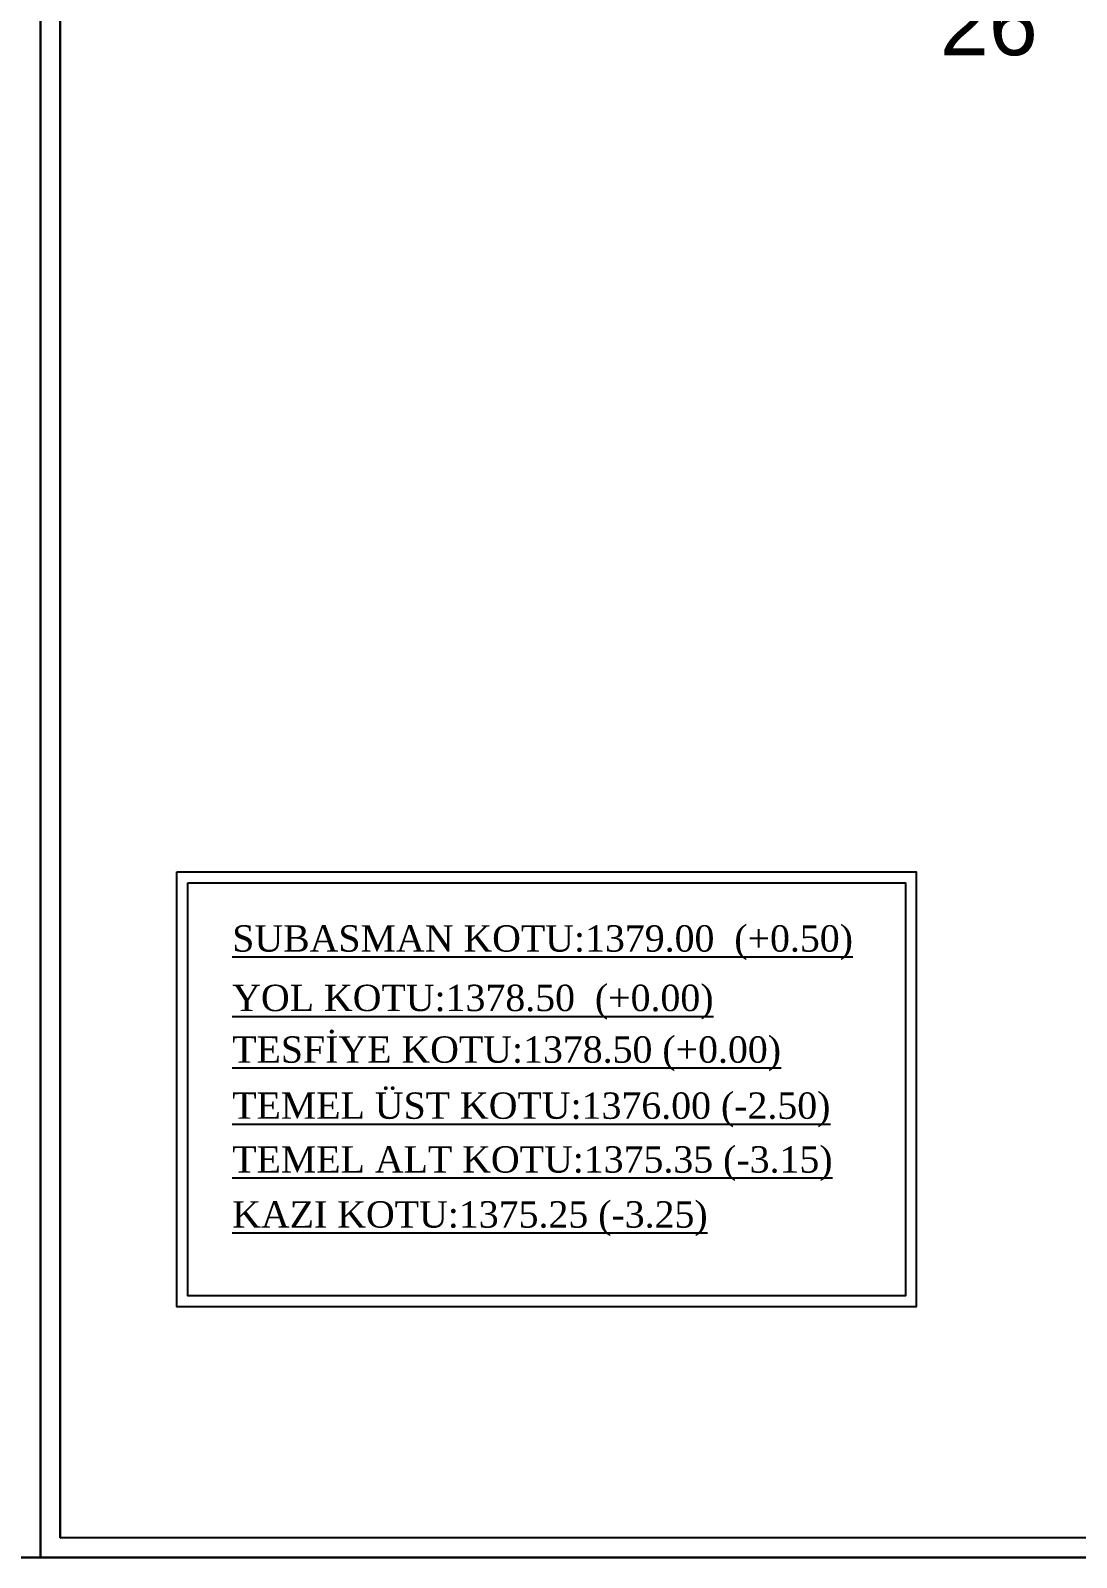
# Model space of a CAD drawing. Header units: millimetres. Extents: x 2232 to 85269, y -3593 to 5869.
# Drawn here: x 7216 to 8276, y 1369 to 2915 of the extents above; entities that cross this region are included whole.
import ezdxf

# ---------------------------------------------------------------- set-up
doc = ezdxf.new("R2010")
doc.units = ezdxf.units.MM
for name, color, linetype, lineweight in [('KALAN', 132, 'Continuous', 0), ('sıva iç', 21, 'Continuous', 0), ('çerceve', 4, 'Continuous', 30), ('ÖLÇÜ İÇ', 7, 'Continuous', 9)]:
    doc.layers.add(name, color=color, linetype=linetype, lineweight=lineweight)
doc.layers.add('Yazi', color=7, linetype='Continuous')
doc.styles.get("Standard").update_dxf_attribs({"font": 'arial.ttf'})
doc.styles.add('Times roman', font='times.ttf')

# ---------------------------------------------------------------- blocks, each defined once
blk = doc.blocks.new('fgfd')
at = {"layer": 'KALAN'}
blk.add_text('26', height=255, dxfattribs=at).set_placement((1146489.5, -442506.7, -138060.7))
blk = doc.blocks.new('GGGGG')
at = {"layer": 'sıva iç'}
blk.add_blockref('fgfd', (0, 0), dxfattribs=at)

msp = doc.modelspace()

# ---------------------------------------------------------------- linework, layer by layer
msp.add_line((3332.4, 1368.7), (79990.7, 1368.7))
for points in [[(7364.7, 2063.1), (8113.9, 2063.1), (8113.9, 1622.7), (7364.7, 1622.7)], [(7375.7, 2052.1), (8102.9, 2052.1), (8102.9, 1633.7), (7375.7, 1633.7)]]:
    msp.add_lwpolyline(points, close=True)
at = {"layer": 'çerceve'}
for points in [[(7226.5, 1368.7), (3332.4, 1368.7), (3332.4, 5868.7), (7226.5, 5868.7)], [(11120.6, 1368.7), (7226.5, 1368.7), (7226.5, 5868.7), (11120.6, 5868.7)], [(11100.6, 1389.2), (7246.5, 1388.7), (7246.5, 5851.3), (11100.6, 5851.3)]]:
    msp.add_lwpolyline(points, close=True, dxfattribs=at)

# ---------------------------------------------------------------- block references
at = {"layer": 'ÖLÇÜ İÇ', "xscale": 0.25, "yscale": 0.25, "zscale": 0.25}
msp.add_blockref('GGGGG', (-278484.5, 113516.8), dxfattribs=at)

# ---------------------------------------------------------------- texts
at = {"layer": 'Yazi', "style": 'Times roman'}
for s, p in [('%%USUBASMAN KOTU:1379.00  (+0.50)', (7420.8, 1982.3)), ('%%UYOL KOTU:1378.50  (+0.00)', (7420.8, 1922.1)), ('%%UTESFİYE KOTU:1378.50 (+0.00)', (7420.8, 1869.8)), ('%%UTEMEL ÜST KOTU:1376.00 (-2.50)', (7420.8, 1813)), ('%%UTEMEL ALT KOTU:1375.35 (-3.15)', (7420.8, 1758.5)), ('%%UKAZI KOTU:1375.25 (-3.25)', (7420.8, 1702.8))]:
    msp.add_text(s, height=26.704, dxfattribs=at).set_placement(p)

doc.saveas('drawing.dxf')
